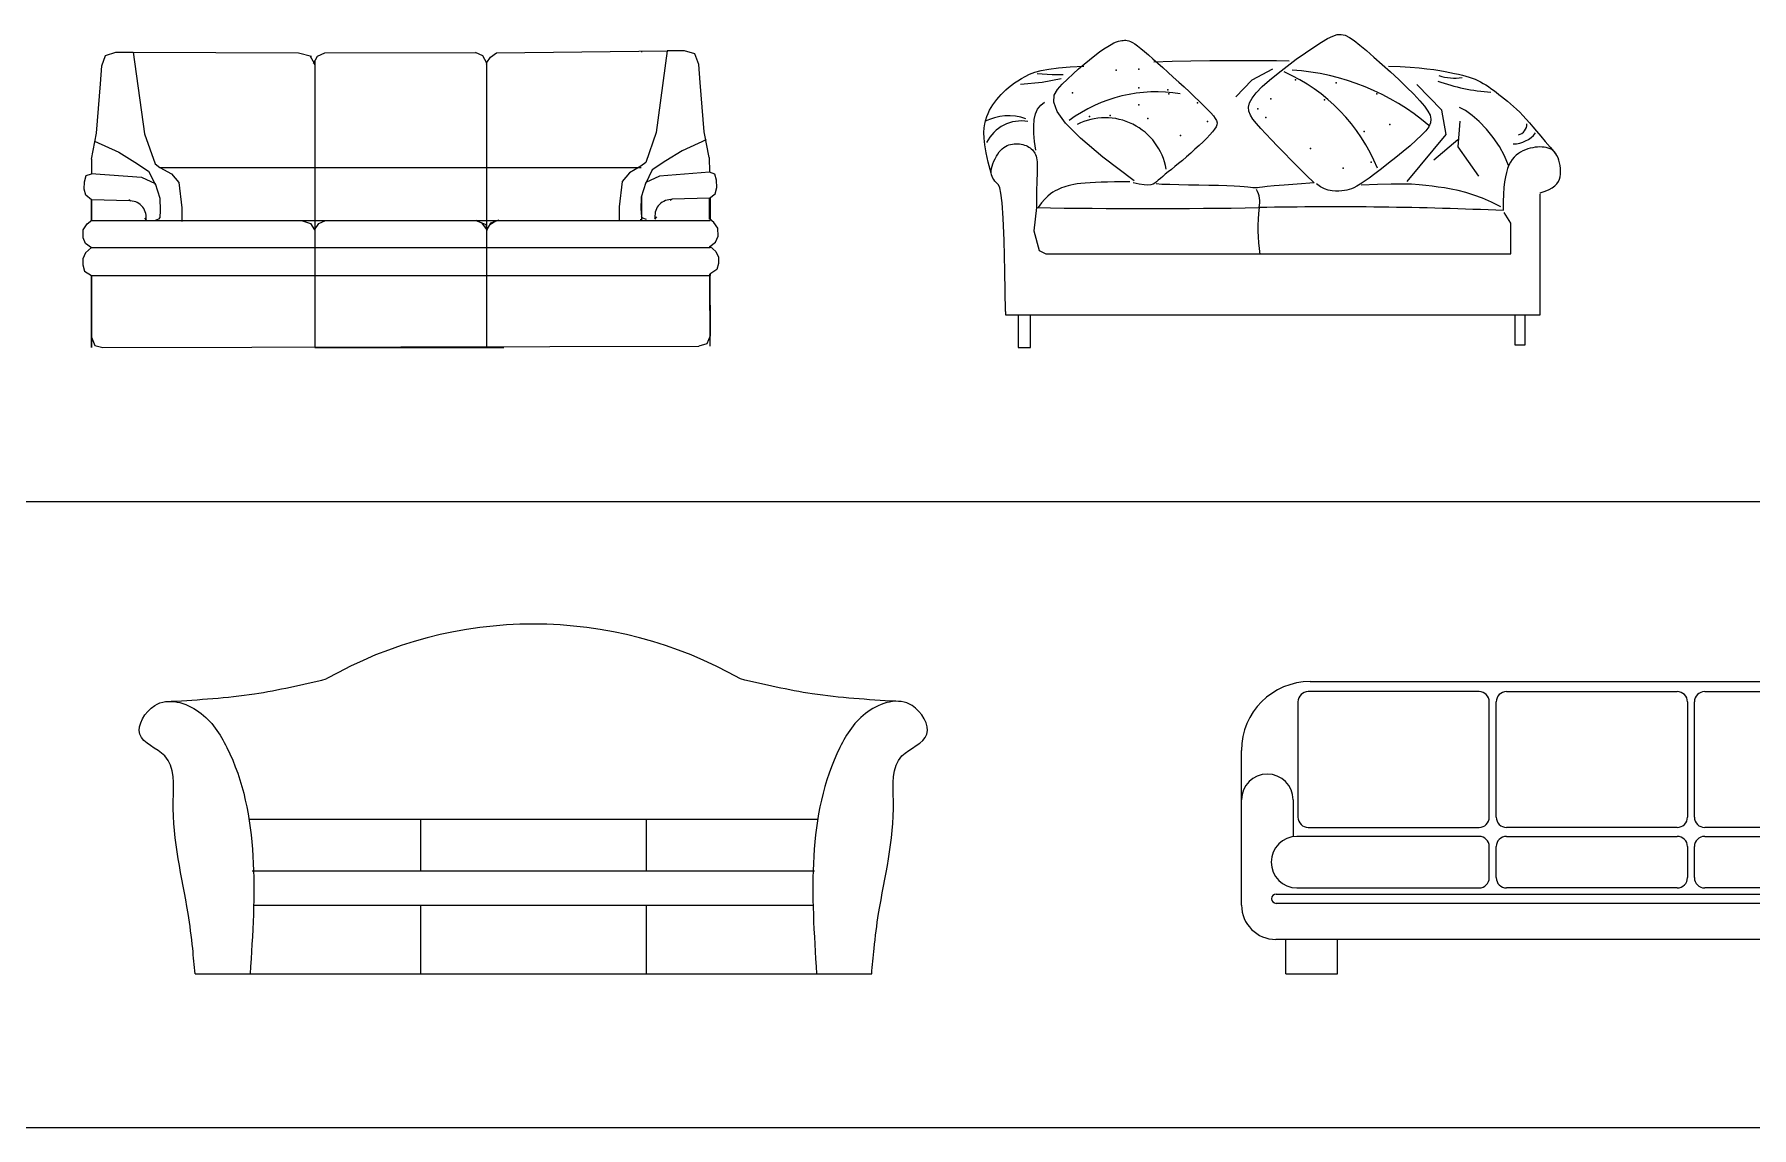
# Model space of a CAD drawing. Header units: millimetres. Extents: x 22852 to 54489, y 38200 to 53043.
# Drawn here: x 37756 to 42752, y 46532 to 49712 of the extents above; entities that cross this region are included whole.
import ezdxf

# ---------------------------------------------------------------- set-up
doc = ezdxf.new("R2010")
doc.units = ezdxf.units.MM
doc.layers.add('www.cad-blocks.net', color=7, linetype='Continuous')

# ---------------------------------------------------------------- blocks, each defined once
blk = doc.blocks.new('A$C03D54F2B')
for p, q in [((200, 850), (1829.3, 850)), ((691, 820.8), (194.3, 820.8)), ((771, 820.8), (1267.6, 820.8)), ((1347.6, 820.8), (1844.3, 820.8)), ((164.3, 790.8), (164.3, 455.8)), ((721, 455.8), (721, 790.8)), ((741, 455.8), (741, 790.8)), ((1297.6, 790.8), (1297.6, 455.8)), ((1317.6, 455.8), (1317.6, 790.8)), ((1874.3, 790.8), (1874.3, 455.8)), ((0, 200), (0, 650)), ((2029.3, 650), (2029.3, 200)), ((150, 506.2), (150, 400)), ((1879.3, 400), (1879.3, 506.2)), ((691, 400), (161.4, 400)), ((194.3, 425.8), (691, 425.8)), ((1267.6, 425.8), (771, 425.8)), ((771, 400), (1267.6, 400)), ((1844.3, 425.8), (1347.6, 425.8)), ((1347.6, 400), (1877.3, 400)), ((721, 280), (721, 370)), ((741, 280), (741, 370)), ((1297.6, 370), (1297.6, 280)), ((1317.6, 280), (1317.6, 370)), ((161.4, 250), (691, 250)), ((1267.6, 250), (771, 250)), ((1877.3, 250), (1347.6, 250)), ((100.9, 232.1), (1937.8, 232.1)), ((1937.8, 205.1), (100.9, 205.1)), ((1929.3, 100), (100, 100)), ((129.3, 0), (129.3, 100)), ((279.3, 0), (279.3, 100)), ((1779.3, 0), (1779.3, 100)), ((1929.3, 0), (1929.3, 100)), ((129.3, 0), (279.3, 0)), ((1779.3, 0), (1929.3, 0))]:
    blk.add_line(p, q)
for centre, radius, start, end in [((200, 650), 200, 90, 180), ((1829.3, 650), 200, 0, 90), ((194.3, 790.8), 30, 90, 180), ((691, 790.8), 30, 0, 90), ((771, 790.8), 30, 90, 180), ((1267.6, 790.8), 30, 360, 90), ((1347.6, 790.8), 30, 90, 180), ((1844.3, 790.8), 30, 0, 90), ((75, 506.2), 75, 0, 180), ((1954.3, 506.2), 75, 0, 180), ((194.3, 455.8), 30, 180, 270), ((691, 455.8), 30, 270, 360), ((771, 455.8), 30, 180, 270), ((1267.6, 455.8), 30, 270, 0), ((1347.6, 455.8), 30, 180, 270), ((1844.3, 455.8), 30, 270, 0), ((161.4, 325), 75, 90, 270), ((691, 370), 30, 360, 90), ((771, 370), 30, 90, 180), ((1267.6, 370), 30, 360, 90), ((1347.6, 370), 30, 90, 180), ((1877.3, 325), 75, 270, 90), ((691, 280), 30, 270, 0), ((771, 280), 30, 180, 270), ((1267.6, 280), 30, 270, 0), ((1347.6, 280), 30, 180, 270), ((100, 200), 100, 180, 270), ((100.9, 218.6), 13.5, 90, 270), ((1929.3, 200), 100, 270, 0), ((1937.8, 218.6), 13.5, 270, 90)]:
    blk.add_arc(centre, radius, start, end)
blk = doc.blocks.new('A$C30BB1EA2')
for p, q in [((833.2, 748.9), (845.8, 755.1)), ((845.8, 755.1), (856.6, 758.6)), ((856.6, 758.6), (866.4, 759.2)), ((866.4, 759.2), (875.9, 757)), ((875.9, 757), (886.1, 752)), ((886.1, 752), (897.5, 744)), ((268.7, 707.7), (280.4, 716.5)), ((280.4, 716.5), (291, 724)), ((291, 724), (300.3, 730.1)), ((300.3, 730.1), (308.2, 734.7)), ((308.2, 734.7), (315.1, 738.3)), ((315.1, 738.3), (321, 740.8)), ((321, 740.8), (326.1, 742.5)), ((326.1, 742.5), (330.5, 743.7)), ((330.5, 743.7), (334.3, 744.3)), ((334.3, 744.3), (337.8, 744.7)), ((337.8, 744.7), (341, 745)), ((341, 745), (344.1, 745)), ((344.1, 745), (347.4, 744.6)), ((347.4, 744.6), (351, 743.7)), ((351, 743.7), (355.1, 742)), ((355.1, 742), (359.8, 739.5)), ((359.8, 739.5), (365.5, 735.9)), ((365.5, 735.9), (372.2, 731.1)), ((372.2, 731.1), (380, 724.9)), ((380, 724.9), (389, 717.6)), ((389, 717.6), (399, 709.2)), ((399, 709.2), (409.8, 699.8)), ((757.2, 698.8), (779.2, 714.3)), ((779.2, 714.3), (799.8, 728.2)), ((799.8, 728.2), (818, 739.9)), ((818, 739.9), (833.2, 748.9)), ((897.5, 744), (911.1, 733.3)), ((911.1, 733.3), (927.3, 719.7)), ((927.3, 719.7), (945.6, 703.9)), ((110.5, 662.4), (123.2, 667.2)), ((123.2, 667.2), (138.7, 671.5)), ((138.7, 671.5), (157.6, 675.2)), ((157.6, 675.2), (180.8, 678.3)), ((180.8, 678.3), (208.8, 680.7)), ((208.8, 680.7), (242.5, 682.1)), ((216, 663.3), (229.5, 675.3)), ((229.5, 675.3), (243, 686.9)), ((243, 686.9), (256.2, 697.7)), ((256.2, 697.7), (268.7, 707.7)), ((409.8, 699.8), (421.4, 689.7)), ((411.9, 692.7), (456.3, 694.4)), ((421.4, 689.7), (433.5, 678.8)), ((433.5, 678.8), (446.1, 667.5)), ((446.1, 667.5), (459, 655.7)), ((456.3, 694.4), (501.8, 695.4)), ((501.8, 695.4), (547.3, 695.9)), ((547.3, 695.9), (591.8, 696)), ((591.8, 696), (634.3, 695.9)), ((634.3, 695.9), (673.8, 695.7)), ((699.5, 674.5), (649.8, 648.6)), ((673.8, 695.7), (709.4, 695.5)), ((709.4, 695.5), (740, 695.4)), ((712.9, 665.4), (734.8, 682.3)), ((734.8, 682.3), (757.2, 698.8)), ((945.6, 703.9), (965.3, 686.5)), ((965.3, 686.5), (985.5, 668.2)), ((980.8, 682.1), (1008.7, 681)), ((985.5, 668.2), (1005.5, 649.5)), ((1008.7, 681), (1033.3, 679.5)), ((1033.3, 679.5), (1054.9, 677.7)), ((1054.9, 677.7), (1073.8, 675.8)), ((1073.8, 675.8), (1090.4, 673.7)), ((1090.4, 673.7), (1105, 671.5)), ((1105, 671.5), (1118.1, 669.2)), ((1118.1, 669.2), (1129.8, 666.9)), ((1129.8, 666.9), (1140.6, 664.7)), ((47.3, 619), (53.3, 624.7)), ((53.3, 624.7), (59.8, 630.4)), ((59.8, 630.4), (66.7, 635.9)), ((66.7, 635.9), (74.1, 641.4)), ((74.1, 641.4), (82.1, 646.9)), ((82.1, 646.9), (90.6, 652.2)), ((88.5, 638.2), (141.2, 643)), ((90.6, 652.2), (99.9, 657.4)), ((99.9, 657.4), (110.5, 662.4)), ((129.2, 664.5), (165.2, 662.1)), ((141.2, 643), (186.8, 652.5)), ((165.2, 662.1), (191.6, 662.1)), ((170.3, 611.8), (178.2, 625.9)), ((178.2, 625.9), (189.8, 638.5)), ((189.8, 638.5), (202.6, 650.9)), ((202.6, 650.9), (216, 663.3)), ((459, 655.7), (472.2, 643.7)), ((472.2, 643.7), (485.3, 631.7)), ((485.3, 631.7), (498.1, 619.8)), ((649.8, 648.6), (610.9, 607.5)), ((660.1, 617.8), (674.6, 632.5)), ((674.6, 632.5), (692.5, 648.6)), ((692.5, 648.6), (712.9, 665.4)), ((1005.5, 649.5), (1024.6, 631.3)), ((1024.6, 631.3), (1041.9, 614)), ((1110.1, 575.2), (1049.6, 637.8)), ((1140.6, 664.7), (1150.6, 662.5)), ((1150.6, 662.5), (1159.8, 660.3)), ((1159.8, 660.3), (1168.4, 658)), ((1168.4, 658), (1176.4, 655.6)), ((1176.4, 655.6), (1183.9, 653.1)), ((1183.9, 653.1), (1191, 650.3)), ((1191, 650.3), (1197.7, 647.3)), ((1197.7, 647.3), (1204.2, 644.1)), ((1204.2, 644.1), (1210.5, 640.5)), ((1210.5, 640.5), (1216.7, 636.7)), ((1216.7, 636.7), (1222.9, 632.6)), ((1222.9, 632.6), (1229, 628.2)), ((1229, 628.2), (1235.2, 623.7)), ((17.2, 582.1), (21.5, 588.7)), ((21.5, 588.7), (26.1, 595.1)), ((26.1, 595.1), (31, 601.2)), ((31, 601.2), (36.1, 607.2)), ((36.1, 607.2), (41.5, 613.1)), ((41.5, 613.1), (47.3, 619)), ((130.1, 578.2), (137.5, 587.7)), ((137.5, 587.7), (147.1, 594.9)), ((169, 594.6), (170.3, 611.8)), ((177.2, 572.6), (169, 594.6)), ((498.1, 619.8), (510.4, 608.2)), ((510.4, 608.2), (522, 597.1)), ((522, 597.1), (532.6, 586.7)), ((532.6, 586.7), (542, 577.3)), ((641.2, 582.8), (643.7, 593.3)), ((643.7, 593.3), (649.9, 604.8)), ((649.9, 604.8), (660.1, 617.8)), ((1041.9, 614), (1056.6, 598.4)), ((1056.6, 598.4), (1068.2, 585)), ((1068.2, 585), (1076.5, 573.3)), ((1235.2, 623.7), (1241.5, 618.9)), ((1241.5, 618.9), (1248, 613.8)), ((1248, 613.8), (1254.7, 608.6)), ((1254.7, 608.6), (1261.7, 603.1)), ((1261.7, 603.1), (1268.9, 597.3)), ((1268.9, 597.3), (1276.2, 591.2)), ((1276.2, 591.2), (1283.6, 584.7)), ((1283.6, 584.7), (1291.2, 577.8)), ((0.6, 532.7), (2, 542.7)), ((2, 542.7), (4.1, 551.7)), ((4.1, 551.7), (6.8, 560)), ((6.8, 560), (9.9, 567.8)), ((9.9, 567.8), (13.4, 575.2)), ((13.4, 575.2), (17.2, 582.1)), ((120.5, 536.7), (121.8, 552.6)), ((121.8, 552.6), (124.9, 566.5)), ((124.9, 566.5), (130.1, 578.2)), ((197.9, 544.2), (177.2, 572.6)), ((234.1, 507.8), (197.9, 544.2)), ((542, 577.3), (549.9, 568.9)), ((549.9, 568.9), (556.2, 561.7)), ((556.2, 561.7), (560.8, 555.5)), ((560.8, 555.5), (563.7, 550.1)), ((563.7, 550.1), (565, 545)), ((565, 545), (564.7, 540)), ((642, 572.9), (641.2, 582.8)), ((645.8, 563.3), (642, 572.9)), ((652.2, 553.4), (645.8, 563.3)), ((660.9, 542.8), (652.2, 553.4)), ((671.4, 531.2), (660.9, 542.8)), ((1076.5, 573.3), (1081.6, 563)), ((1082.5, 544.5), (1078.3, 535.3)), ((1081.6, 563), (1083.6, 553.6)), ((1083.6, 553.6), (1082.5, 544.5)), ((1120.9, 516.8), (1110.1, 575.2)), ((1153.4, 549.2), (1149, 486.6)), ((1167.4, 574.4), (1152.7, 581.7)), ((1183.7, 562.9), (1167.4, 574.4)), ((1201, 547.8), (1183.7, 562.9)), ((1218.2, 529.8), (1201, 547.8)), ((1291.2, 577.8), (1298.9, 570.4)), ((1298.9, 570.4), (1306.7, 562.5)), ((1306.7, 562.5), (1314.5, 554)), ((1314.5, 554), (1322.5, 544.9)), ((1322.5, 544.9), (1331, 535)), ((0, 521.1), (0.6, 532.7)), ((0.5, 507.5), (0, 521.1)), ((2.3, 491.4), (0.5, 507.5)), ((120.8, 519), (120.5, 536.7)), ((122.8, 499.6), (120.8, 519)), ((288.5, 461.8), (234.1, 507.8)), ((540, 507.7), (531.2, 499)), ((547.8, 515.8), (540, 507.7)), ((554.3, 523.1), (547.8, 515.8)), ((559.3, 529.4), (554.3, 523.1)), ((562.8, 534.9), (559.3, 529.4)), ((564.7, 540), (562.8, 534.9)), ((683.5, 518.2), (671.4, 531.2)), ((696.9, 503.8), (683.5, 518.2)), ((711.7, 488.3), (696.9, 503.8)), ((1025.8, 402.4), (1120.9, 516.8)), ((1048.1, 502.4), (1033, 489)), ((1061, 514.7), (1048.1, 502.4)), ((1071.1, 525.6), (1061, 514.7)), ((1078.3, 535.3), (1071.1, 525.6)), ((1149, 503.9), (1090.7, 454.2)), ((1234.7, 509.6), (1218.2, 529.8)), ((1249.7, 487.7), (1234.7, 509.6)), ((1331, 535), (1340, 524.3)), ((1340, 524.3), (1349.8, 512.5)), ((1349.8, 512.5), (1360.6, 499.8)), ((1360.6, 499.8), (1372.4, 485.8)), ((5.6, 472.3), (2.3, 491.4)), ((10.5, 449.6), (5.6, 472.3)), ((26.8, 457.9), (30, 463.8)), ((30, 463.8), (33.4, 469.2)), ((33.4, 469.2), (37, 474.2)), ((37, 474.2), (40.7, 478.5)), ((40.7, 478.5), (44.4, 482.1)), ((44.4, 482.1), (48.3, 485.2)), ((48.3, 485.2), (52.2, 487.8)), ((52.2, 487.8), (56.2, 489.9)), ((56.2, 489.9), (60.3, 491.5)), ((60.3, 491.5), (64.5, 492.7)), ((64.5, 492.7), (68.8, 493.5)), ((68.8, 493.5), (73.1, 494)), ((73.1, 494), (77.5, 494.2)), ((77.5, 494.2), (81.8, 494.1)), ((81.8, 494.1), (86.2, 493.7)), ((86.2, 493.7), (90.4, 493)), ((90.4, 493), (94.6, 492.1)), ((94.6, 492.1), (98.5, 491)), ((98.5, 491), (102.3, 489.6)), ((102.3, 489.6), (105.8, 488)), ((105.8, 488), (109.1, 486.2)), ((109.1, 486.2), (112.1, 484.2)), ((112.1, 484.2), (114.8, 482)), ((114.8, 482), (117.4, 479.6)), ((117.4, 479.6), (119.6, 476.9)), ((119.6, 476.9), (121.7, 474.1)), ((121.7, 474.1), (123.4, 471.1)), ((126.1, 478.6), (122.8, 499.6)), ((123.4, 471.1), (125, 467.8)), ((125, 467.8), (126.3, 464.2)), ((126.3, 464.2), (127.3, 460.1)), ((127.3, 460.1), (128.1, 455.5)), ((364.2, 404.5), (288.5, 461.8)), ((491.1, 462.4), (481.1, 453.9)), ((501.3, 471.4), (491.1, 462.4)), ((511.6, 480.7), (501.3, 471.4)), ((521.7, 490), (511.6, 480.7)), ((531.2, 499), (521.7, 490)), ((727.6, 471.8), (711.7, 488.3)), ((744.6, 454.4), (727.6, 471.8)), ((998.8, 460.8), (981.1, 446.8)), ((1016.3, 475), (998.8, 460.8)), ((1033, 489), (1016.3, 475)), ((1149, 486.6), (1198.7, 415.3)), ((1262.4, 464.8), (1249.7, 487.7)), ((1271.8, 441.5), (1262.4, 464.8)), ((1285.4, 461.4), (1280.8, 455.8)), ((1290.4, 466.2), (1285.4, 461.4)), ((1295.6, 470.4), (1290.4, 466.2)), ((1301.1, 473.9), (1295.6, 470.4)), ((1306.8, 476.9), (1301.1, 473.9)), ((1312.6, 479.4), (1306.8, 476.9)), ((1318.5, 481.6), (1312.6, 479.4)), ((1324.5, 483.3), (1318.5, 481.6)), ((1330.5, 484.6), (1324.5, 483.3)), ((1336.4, 485.5), (1330.5, 484.6)), ((1342.2, 486.1), (1336.4, 485.5)), ((1347.9, 486.3), (1342.2, 486.1)), ((1353.3, 486.1), (1347.9, 486.3)), ((1358.5, 485.6), (1353.3, 486.1)), ((1363.4, 484.8), (1358.5, 485.6)), ((1368.1, 483.6), (1363.4, 484.8)), ((1372.4, 481.9), (1368.1, 483.6)), ((1372.4, 485.8), (1385.6, 470.6)), ((1376.4, 479.8), (1372.4, 481.9)), ((1380.1, 477.1), (1376.4, 479.8)), ((1383.5, 473.8), (1380.1, 477.1)), ((1386.6, 469.9), (1383.5, 473.8)), ((1389.3, 465.3), (1386.6, 469.9)), ((1391.8, 460), (1389.3, 465.3)), ((1394, 454.1), (1391.8, 460)), ((17.4, 423), (10.5, 449.6)), ((17.6, 428.3), (18.3, 433.8)), ((17.6, 423.3), (17.6, 428.3)), ((18.3, 418.7), (17.6, 423.3)), ((18.3, 433.8), (19.6, 439.7)), ((19.6, 414.5), (18.3, 418.7)), ((19.6, 439.7), (21.6, 445.8)), ((21.6, 445.8), (24, 451.9)), ((24, 451.9), (26.8, 457.9)), ((128.1, 455.5), (128.7, 450.1)), ((128.9, 418.8), (128.5, 408.3)), ((128.7, 450.1), (129.1, 443.9)), ((129.2, 428.3), (128.9, 418.8)), ((129.1, 443.9), (129.2, 436.6)), ((129.2, 436.6), (129.2, 428.3)), ((439.6, 420.1), (433.3, 415)), ((446.7, 425.8), (439.6, 420.1)), ((454.4, 431.9), (446.7, 425.8)), ((462.7, 438.6), (454.4, 431.9)), ((471.6, 445.9), (462.7, 438.6)), ((481.1, 453.9), (471.6, 445.9)), ((762.5, 436.4), (744.6, 454.4)), ((781.3, 418), (762.5, 436.4)), ((800.8, 399.2), (781.3, 418)), ((947.8, 421.5), (933.6, 411.1)), ((963.8, 433.6), (947.8, 421.5)), ((981.1, 446.8), (963.8, 433.6)), ((1266.5, 424.7), (1264.1, 414)), ((1269.4, 434), (1266.5, 424.7)), ((1272.8, 442.2), (1269.4, 434)), ((1276.6, 449.4), (1272.8, 442.2)), ((1280.8, 455.8), (1276.6, 449.4)), ((1395.7, 447.8), (1394, 454.1)), ((1397, 441.1), (1395.7, 447.8)), ((1396.8, 414.2), (1397.8, 420.7)), ((1397.8, 434.3), (1397, 441.1)), ((1398.1, 427.4), (1397.8, 434.3)), ((1397.8, 420.7), (1398.1, 427.4)), ((21.4, 410.6), (19.6, 414.5)), ((23.6, 407.1), (21.4, 410.6)), ((26.1, 403.8), (23.6, 407.1)), ((28.9, 400.7), (26.1, 403.8)), ((31.9, 397.7), (28.9, 400.7)), ((35, 394.3), (31.9, 397.7)), ((38.1, 387.6), (35, 394.3)), ((41.2, 374.2), (38.1, 387.6)), ((127.6, 385.5), (127.2, 373.6)), ((128.1, 397.1), (127.6, 385.5)), ((128.5, 408.3), (128.1, 397.1)), ((167.2, 376.9), (161.2, 372.6)), ((172.8, 380.2), (167.2, 376.9)), ((178.1, 382.8), (172.8, 380.2)), ((183.2, 384.9), (178.1, 382.8)), ((188.2, 386.9), (183.2, 384.9)), ((193.3, 388.8), (188.2, 386.9)), ((198.6, 390.6), (193.3, 388.8)), ((204.4, 392.3), (198.6, 390.6)), ((210.7, 393.8), (204.4, 392.3)), ((217.8, 395.3), (210.7, 393.8)), ((225.9, 396.6), (217.8, 395.3)), ((235, 397.7), (225.9, 396.6)), ((245.4, 398.7), (235, 397.7)), ((257.1, 399.6), (245.4, 398.7)), ((270, 400.3), (257.1, 399.6)), ((284.2, 400.9), (270, 400.3)), ((299.7, 401.3), (284.2, 400.9)), ((316.4, 401.6), (299.7, 401.3)), ((334.4, 401.8), (316.4, 401.6)), ((353.6, 401.9), (334.4, 401.8)), ((376.6, 396.1), (361.6, 399.2)), ((388.4, 394.3), (376.6, 396.1)), ((397.5, 393.9), (388.4, 394.3)), ((404.4, 394.6), (397.5, 393.9)), ((409.9, 396.4), (404.4, 394.6)), ((414.3, 399), (409.9, 396.4)), ((418.4, 402.2), (414.3, 399)), ((431.6, 395.7), (417.2, 396.6)), ((422.7, 406.1), (418.4, 402.2)), ((427.6, 410.3), (422.7, 406.1)), ((433.3, 415), (427.6, 410.3)), ((450.4, 395), (431.6, 395.7)), ((472.3, 394.5), (450.4, 395)), ((496.2, 394.1), (472.3, 394.5)), ((521, 393.7), (496.2, 394.1)), ((545.5, 393.3), (521, 393.7)), ((568.6, 392.8), (545.5, 393.3)), ((589.1, 392.2), (568.6, 392.8)), ((606.2, 391.5), (589.1, 392.2)), ((620, 390.6), (606.2, 391.5)), ((631, 389.8), (620, 390.6)), ((639.6, 388.9), (631, 389.8)), ((646.3, 388.2), (639.6, 388.9)), ((651.5, 387.6), (646.3, 388.2)), ((655.7, 387.2), (651.5, 387.6)), ((659.3, 387.1), (655.7, 387.2)), ((662.9, 387.4), (659.3, 387.1)), ((667.8, 388), (662.9, 387.4)), ((675.3, 389), (667.8, 388)), ((686.9, 390.3), (675.3, 389)), ((703.8, 392), (686.9, 390.3)), ((727.5, 394), (703.8, 392)), ((759.4, 396.5), (727.5, 394)), ((800.8, 399.2), (759.4, 396.5)), ((816, 389.7), (806.1, 396.6)), ((825.6, 384.8), (816, 389.7)), ((834.9, 381.6), (825.6, 384.8)), ((843.9, 379.7), (834.9, 381.6)), ((852.4, 379), (843.9, 379.7)), ((860.4, 379.1), (852.4, 379)), ((867.7, 379.8), (860.4, 379.1)), ((874.3, 380.7), (867.7, 379.8)), ((880.1, 381.8), (874.3, 380.7)), ((885.6, 383.1), (880.1, 381.8)), ((891.1, 384.9), (885.6, 383.1)), ((897, 387.5), (891.1, 384.9)), ((903.9, 391.2), (897, 387.5)), ((911.9, 396.2), (903.9, 391.2)), ((921.7, 402.7), (911.9, 396.2)), ((954.4, 395.5), (914.6, 394)), ((933.6, 411.1), (921.7, 402.7)), ((987.3, 396.3), (954.4, 395.5)), ((1014.3, 396.4), (987.3, 396.3)), ((1036.7, 395.9), (1014.3, 396.4)), ((1055.4, 394.8), (1036.7, 395.9)), ((1071.6, 393.3), (1055.4, 394.8)), ((1086.5, 391.4), (1071.6, 393.3)), ((1101.2, 389.3), (1086.5, 391.4)), ((1116.5, 387), (1101.2, 389.3)), ((1132.7, 384.1), (1116.5, 387)), ((1150, 380.5), (1132.7, 384.1)), ((1168.3, 375.9), (1150, 380.5)), ((1187.7, 369.9), (1168.3, 375.9)), ((1260.5, 387.8), (1259.5, 371.8)), ((1262.1, 401.8), (1260.5, 387.8)), ((1264.1, 414), (1262.1, 401.8)), ((1348.6, 375.4), (1360.3, 379.2)), ((1360.3, 379.2), (1370, 383.3)), ((1370, 383.3), (1377.9, 387.6)), ((1377.9, 387.6), (1384.2, 392.2)), ((1384.2, 392.2), (1389, 397.2)), ((1389, 397.2), (1392.6, 402.5)), ((1392.6, 402.5), (1395.1, 408.2)), ((1395.1, 408.2), (1396.8, 414.2)), ((44, 350.6), (41.2, 374.2)), ((46.6, 313.6), (44, 350.6)), ((127.3, 339.4), (120.8, 282.9)), ((127.2, 373.6), (127, 361.8)), ((127, 361.8), (127, 350.3)), ((127, 350.3), (127.3, 339.4)), ((139.8, 350.7), (131.3, 339.4)), ((147.6, 359.8), (139.8, 350.7)), ((154.7, 367), (147.6, 359.8)), ((161.2, 372.6), (154.7, 367)), ((1208.3, 362.3), (1187.7, 369.9)), ((1230.2, 352.8), (1208.3, 362.3)), ((1253.3, 341.1), (1230.2, 352.8)), ((1258.8, 353.7), (1258.6, 333.1)), ((1259.5, 371.8), (1258.8, 353.7)), ((1348.6, 79.3), (1348.6, 372.8)), ((48.9, 259.6), (46.6, 313.6)), ((1277.1, 301.4), (1261.2, 327.9)), ((1277.1, 227.4), (1277.1, 301.4)), ((50.7, 185.3), (48.9, 259.6)), ((120.8, 282.9), (134, 235.3)), ((134, 235.3), (149.9, 227.4)), ((149.9, 227.4), (276.9, 227.4)), ((276.9, 227.4), (1277.1, 227.4)), ((52, 87.3), (50.7, 185.3)), ((52, 87.3), (52, 79.3)), ((52, 79.3), (1277.1, 79.3)), ((82.6, 79.3), (82.6, 0)), ((112.9, 0), (112.9, 79.3)), ((1277.1, 79.3), (1348.6, 79.3)), ((1287.7, 6), (1287.6, 79.3)), ((1311.5, 79.3), (1311.5, 6)), ((1311.5, 6), (1287.7, 6)), ((82.6, 0), (112.9, 0))]:
    blk.add_line(p, q)
for centre, radius, start, end in [((551.1, 270.4), 435.2, 22.2284, 66.0164), ((707.7, 98.9), 575.2, 49.8001, 86.0565), ((1258.4, 1086.5), 468, 250.2384, 266.4006), ((1139.9, 766.1), 112.9, 251.0108, 279.9682), ((417.7, 264.4), 355.5, 80.6224, 126.4648), ((59.1, 435.3), 126.5, 70.291, 117.2066), ((90.1, 456.1), 93.2, 79.7175, 154.1256), ((293.9, 406.7), 150.4, 9.9315, 116.9741), ((1289.2, 542), 27.2, 283.7991, 1.0135), ((1282.9, 562.3), 68.6, 270.4137, 322.2755), ((612.5, 353.9), 56.5, 345.1222, 31.3963), ((397.2, 15998.5), 15661.4, 269.01261, 270.98739), ((1071.3, 290), 407.3, 173.0313, 189.0392), ((850.9, -8973.9), 9315.1, 87.48489, 91.13084)]:
    blk.add_arc(centre, radius, start, end)
for p in [(320.5, 672.8), (375.8, 675.2), (375.8, 629.6), (445.5, 624.8), (755.7, 648.8), (854.2, 641.6), (214.7, 617.6), (375.8, 588.7), (447.9, 615.2), (517.6, 593.5), (695.6, 603.1), (825.4, 600.7), (952.8, 615.2), (255.6, 559.9), (306.1, 562.3), (397.4, 555.1), (541.7, 547.9), (664.3, 579.1), (683.5, 557.5), (476.8, 514.3), (921.5, 523.9), (984.1, 540.7), (791.7, 483), (871.1, 435), (938.4, 449.4)]:
    blk.add_point(p)
blk = doc.blocks.new('A$C3E2F7594')
for p, q in [((319, 450), (1973.7, 450)), ((818.2, 450), (818.2, 300)), ((1474.5, 450), (1474.5, 300)), ((328.4, 300), (1964.3, 300)), ((332.5, 200), (1960.2, 200)), ((818.2, 200), (818.2, 0)), ((1474.5, 200), (1474.5, 0)), ((1474.5, 200), (1474.5, 0)), ((162, 0), (2130.7, 0))]:
    blk.add_line(p, q)
blk.add_arc((1146.4, -200), 1217.2, 60.324, 119.676)
for points in [[(92.1, 792.6), (334.7, 814.5), (543.7, 857.6)], [(2200.6, 792.6), (1958, 814.5), (1749, 857.6)], [(162, 0), (155.2, 73.9), (141.7, 175.5), (98.8, 502.8), (73.9, 633.7), (1.7, 696.9), (44.6, 780.4), (173.3, 762.3), (254.6, 658.5), (322.4, 0)], [(2130.7, 0), (2137.5, 73.9), (2151, 175.5), (2193.9, 502.8), (2218.8, 633.7), (2291.1, 696.9), (2248.2, 780.4), (2119.4, 762.3), (2038.1, 658.5), (1970.4, 0)]]:
    blk.add_spline(points, degree=3)
blk = doc.blocks.new('A$C59A33F61')
for p, q in [((54.8, 819.4), (66.3, 850)), ((66.3, 850), (95.6, 859.2)), ((95.6, 859.2), (146.6, 859.2)), ((146.6, 859.2), (627.8, 857.7)), ((146.6, 859.2), (179.8, 622)), ((627.8, 857.7), (665, 847.2)), ((682.5, 847.2), (704.4, 857.7)), ((704.4, 857.7), (1142.2, 858.7)), ((1164.1, 848.3), (1142.2, 858.7)), ((1186, 844.6), (1203.5, 857.7)), ((1203.5, 857.7), (1699.9, 862.8)), ((1625.2, 860), (1625.2, 859.3)), ((1699.9, 862.8), (1667.8, 625.4)), ((1750.9, 863), (1699.9, 862.8)), ((1780.3, 854), (1750.9, 863)), ((1791.9, 823.4), (1780.3, 854)), ((51, 767.4), (54.8, 819.4)), ((661.5, 847.6), (673.2, 827.7)), ((671.5, 826.2), (682.5, 847.2)), ((672.3, 827.6), (673.7, 823.6)), ((675.2, 833.3), (675.2, 0)), ((1175.2, 827.4), (1164.1, 848.3)), ((1174.4, 828.7), (1173, 824.7)), ((1175.1, 828.8), (1186, 844.6)), ((1175.2, 0), (1175.2, 829.1)), ((1796, 771.4), (1791.9, 823.4)), ((39.5, 623.5), (51, 767.4)), ((1808.1, 627.6), (1796, 771.4)), ((25.2, 548.4), (39.5, 623.5)), ((34.4, 600.6), (104.6, 568.4)), ((179.8, 622), (210.4, 534.8)), ((1667.8, 625.4), (1637.6, 538.1)), ((1813.3, 604.7), (1743.3, 572.2)), ((1822.7, 552.5), (1808.1, 627.6)), ((104.6, 568.4), (151.7, 539.4)), ((1743.3, 572.2), (1696.3, 542.9)), ((1822.7, 552.5), (1822.9, 510.6)), ((4.6, 482.4), (9.9, 500.5)), ((9.9, 500.5), (24.9, 505.8)), ((16.6, 502.6), (16.6, 502.8)), ((24.4, 506.5), (170.4, 495.4)), ((25.2, 548.4), (25.2, 506.5)), ((151.7, 539.4), (191.3, 513.4)), ((191.3, 513.4), (211.7, 473.6)), ((210.4, 534.8), (224.4, 524.1)), ((224.4, 524.1), (1624.4, 524.1)), ((224.4, 524.1), (257.5, 505.8)), ((225.2, 524.1), (225.2, 523.6)), ((257.5, 505.8), (278.9, 480.1)), ((1590.6, 508.8), (1569.3, 483)), ((1623.6, 527.3), (1590.6, 508.8)), ((1622.8, 527.3), (1622.8, 526.8)), ((1637.6, 538.1), (1623.6, 527.3)), ((1656.9, 516.7), (1636.6, 476.8)), ((1696.3, 542.9), (1656.9, 516.7)), ((1823.7, 510.7), (1677.9, 498.9)), ((1838.3, 504.7), (1823.2, 509.9)), ((1831.6, 506.8), (1831.6, 507)), ((1843.7, 486.6), (1838.3, 504.7)), ((3.7, 461.1), (4.6, 482.4)), ((9, 443), (3.7, 461.1)), ((170.4, 495.4), (210, 477.2)), ((210, 477.2), (224.3, 434.7)), ((278.9, 480.1), (288.1, 406.7)), ((1569.3, 483), (1560.5, 409.6)), ((1638.3, 480.5), (1624.2, 437.9)), ((1677.9, 498.9), (1638.3, 480.5)), ((1839.5, 447.2), (1844.7, 465.3)), ((1844.7, 465.3), (1843.7, 486.6)), ((24.9, 430.2), (9, 443)), ((24.9, 430.5), (134.3, 428.1)), ((25.2, 430.4), (25.2, 370)), ((25.2, 370), (25.2, 430)), ((140, 425.6), (134.1, 429.6)), ((225.1, 400), (223.8, 377.6)), ((224.3, 434.7), (225.2, 399.3)), ((288.1, 406.7), (288.1, 366.4)), ((1560.5, 409.6), (1560.7, 369.3)), ((1624.2, 437.9), (1623.4, 402.5)), ((1623.5, 403.2), (1625, 380.8)), ((1625.2, 441.2), (1625.2, 370)), ((1708.5, 429.2), (1714.4, 433.2)), ((1823.6, 434.6), (1714.2, 431.7)), ((1823.3, 434.6), (1823.5, 374.1)), ((1823.5, 374.1), (1823.3, 434.1)), ((1823.6, 434.4), (1839.5, 447.2)), ((1825.2, 435.7), (1825.2, 370)), ((1, 343), (12.5, 360)), ((12.5, 360), (25.8, 370.7)), ((25.2, 370), (25.2, 370.2)), ((25.2, 370), (1825.2, 370)), ((179.6, 377), (185.5, 369.9)), ((220.1, 374), (210, 369.9)), ((224.3, 378), (220.1, 374)), ((226, 370), (226, 368.9)), ((638.7, 369.1), (662.8, 361.2)), ((662.8, 361.2), (673.7, 342.9)), ((673.7, 342.9), (686.9, 361.2)), ((686.9, 361.2), (704.4, 369.1)), ((1162, 362.3), (1144.4, 370.1)), ((1146.6, 369.1), (1172.9, 358.6)), ((1175.2, 344), (1162, 362.3)), ((1172.9, 358.6), (1175.1, 340.2)), ((1175.1, 340.2), (1183.8, 358.6)), ((1186, 362.4), (1175.2, 344)), ((1183.8, 358.6), (1201.3, 369.1)), ((1210.1, 370.4), (1186, 362.4)), ((1622.8, 373.2), (1622.8, 372.1)), ((1624.4, 381.2), (1628.6, 377.2)), ((1628.6, 377.2), (1638.8, 373.2)), ((1669.1, 380.4), (1663.2, 373.3)), ((1836.3, 364.2), (1822.9, 374.8)), ((1823.5, 374.1), (1823.5, 374.3)), ((1847.9, 347.2), (1836.3, 364.2)), ((1, 319.6), (1, 343)), ((8.1, 302.6), (1, 319.6)), ((24.9, 289.8), (8.1, 302.6)), ((1824.2, 293.9), (1841, 306.8)), ((1841, 306.8), (1848, 323.8)), ((1848, 323.8), (1847.9, 347.2)), ((8, 275.3), (0, 258.5)), ((0, 258.5), (0, 240.6)), ((24.9, 290.8), (8, 275.3)), ((1825.2, 290), (25.2, 290)), ((1823.9, 290), (1823.9, 294.1)), ((1824.3, 294.9), (1841.3, 279.5)), ((1825.2, 294.7), (1825.2, 290)), ((1825.2, 294.7), (1825.2, 290)), ((1841.3, 279.5), (1849.3, 262.8)), ((1849.3, 262.8), (1849.4, 244.9)), ((0, 240.6), (5, 222.7)), ((5, 222.7), (24.9, 209.6)), ((25.2, 210), (1825.2, 210)), ((25.2, 0), (25.2, 210)), ((25.2, 210), (25.2, 30.7)), ((25.2, 210), (25.2, 0)), ((1824.3, 214.1), (1824.1, 210)), ((1825.2, 4.1), (1824.3, 214.1)), ((1824.3, 214.1), (1825.1, 34.8)), ((1825.2, 4.1), (1824.3, 210)), ((1844.5, 226.9), (1824.6, 213.7)), ((1825.2, 214.1), (1825.2, 210)), ((1849.4, 244.9), (1844.5, 226.9)), ((25.2, 30.7), (34.5, 6.6)), ((34.5, 6.6), (58.4, 0)), ((58.4, 0), (1792.1, 4)), ((1815.9, 10.7), (1792.1, 4)), ((1825.1, 34.8), (1815.9, 10.7)), ((675.2, 0), (1175.2, 0)), ((725.2, 0), (1225.2, 0))]:
    blk.add_line(p, q)
for centre, start, end in [((137.2, 379.8), 347.9294, 88.2763), ((1711.5, 383.5), 91.9867, 192.3335)]:
    blk.add_arc(centre, 47.1, start, end)
blk = doc.blocks.new('FORMAT')
at = {"color": 155, "true_color": 0x546d8e}
for p, q in [((26581.4, 48353.4), (54489.3, 48353.4)), ((26581.4, 46532.3), (54489.3, 46532.3))]:
    blk.add_line(p, q, dxfattribs=at)

msp = doc.modelspace()

# ---------------------------------------------------------------- block references
at = {"xscale": 1.2, "yscale": 1.2, "zscale": 1.2}
msp.add_blockref('A$C30BB1EA2', (40518.9, 48800.5), dxfattribs=at)
for name, p in [('A$C59A33F61', (37897.1, 48800.5)), ('A$C3E2F7594', (38061.5, 46979.4)), ('A$C03D54F2B', (41268.2, 46979.4))]:
    msp.add_blockref(name, p)
at = {"layer": 'www.cad-blocks.net'}
msp.add_blockref('FORMAT', (0, 0), dxfattribs=at)

doc.saveas('drawing.dxf')
